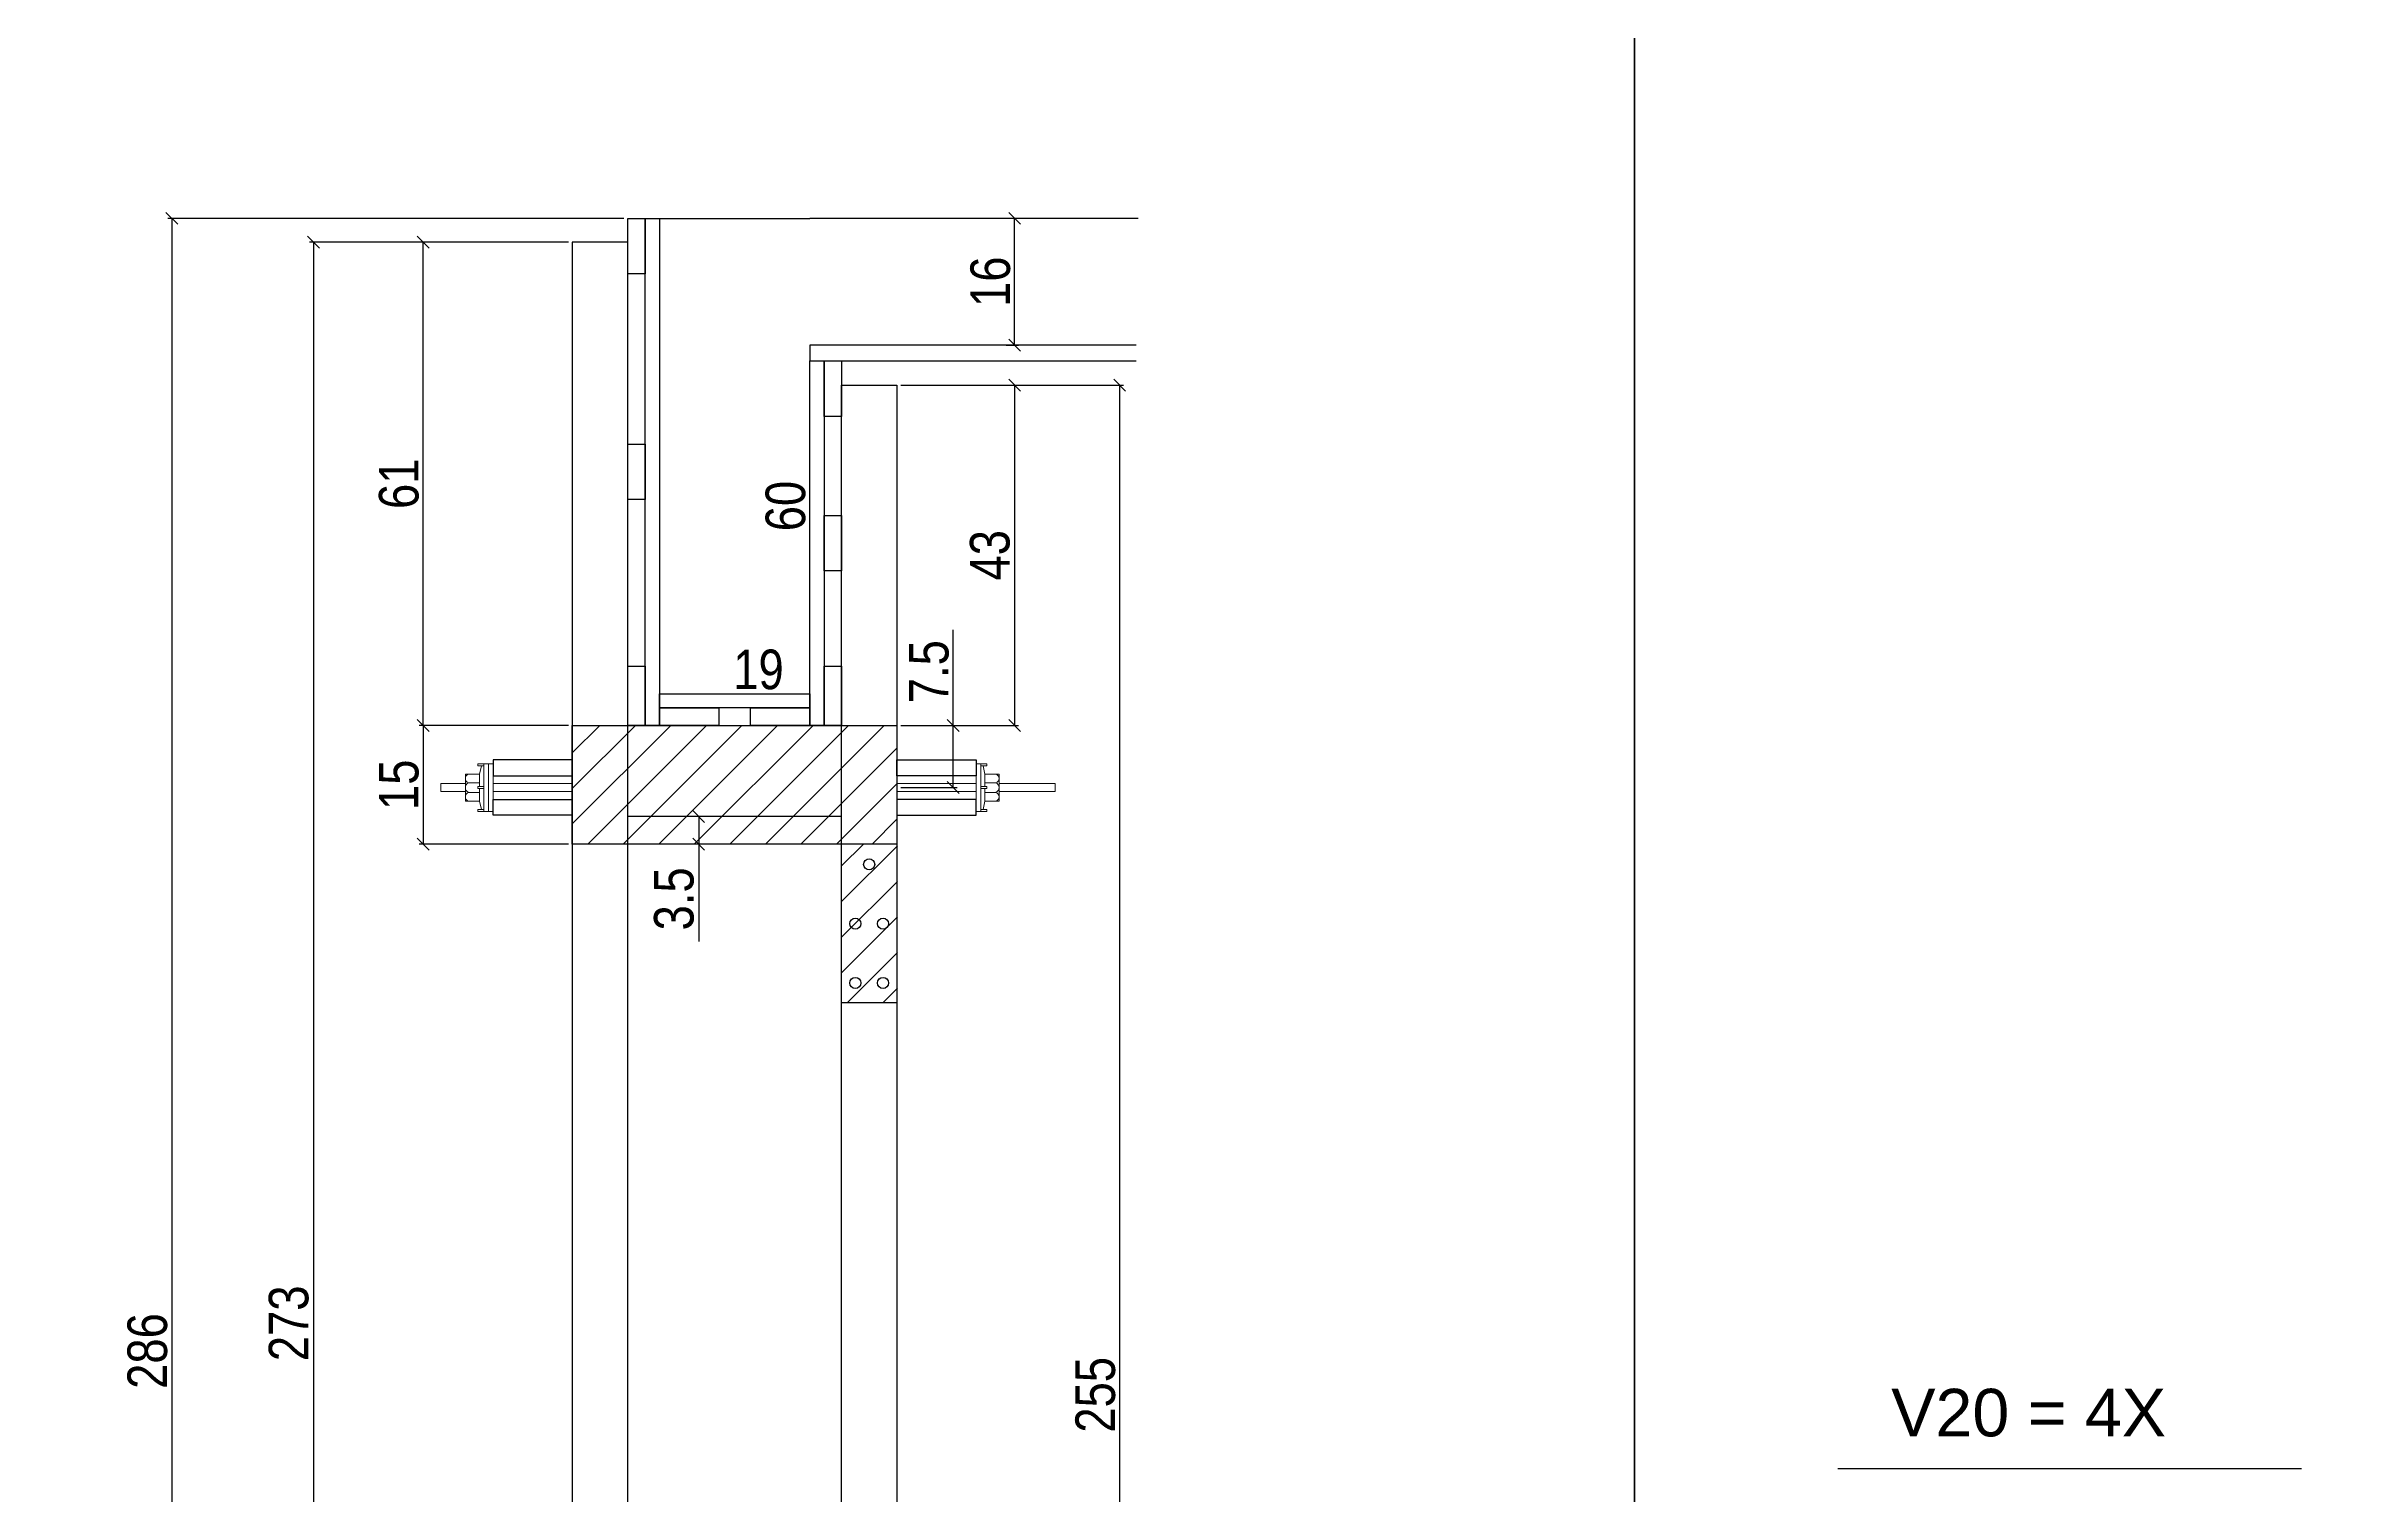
# Model space of a CAD drawing. Extents: x 15230 to 29563, y 3128 to 7338.
# Drawn here: x 26356 to 26937, y 4947 to 5313 of the extents above; entities that cross this region are included whole.
import ezdxf

# ---------------------------------------------------------------- set-up
doc = ezdxf.new("R2010")
doc.units = 0
doc.layers.add('BARRA_ANCORAGEM', color=1, linetype='Continuous', lineweight=15)
for name, color, linetype in [('COTA', 241, 'Continuous'), ('TIRAS REESCORAMENTO', 252, 'Continuous'), ('VIGAS', 3, 'Continuous')]:
    doc.layers.add(name, color=color, linetype=linetype)
doc.styles.add('COTA TECNICA 2X', font='techl___.ttf', dxfattribs={"height": 10})
doc.styles.add('R80-50', font='arial.ttf', dxfattribs={"height": 10})
doc.dimstyles.new('SECAO', dxfattribs={"dimscale": 0.333333, "dimtxt": 5, "dimasz": 9, "dimexe": 3, "dimexo": 3, "dimgap": 3, "dimtad": 1, "dimdec": 1, "dimlfac": 0.5, "dimzin": 12, "dimdsep": 46, "dimtxsty": 'COTA TECNICA 2X', "dimblk1": 'OBLIQUE', "dimblk2": 'OBLIQUE', "dimsah": 1, "dimcen": 0.9, "dimclrd": 4, "dimclre": 4, "dimclrt": 240, "dimadec": 1, "dimazin": 3, "dimtfac": 1, "dimtdec": 1, "dimtmove": 0, "dimatfit": 3, "dimfxl": 1, "dimtolj": 1, "dimtzin": 12, "dimarcsym": 0})

# ---------------------------------------------------------------- blocks, each defined once
blk = doc.blocks.new('_Oblique')
at = {"color": 0, "linetype": 'ByBlock', "lineweight": -2}
blk.add_line((-0.5, -0.5), (0.5, 0.5), dxfattribs=at)
blk = doc.blocks.new('*D389')
at = {"layer": 'COTA', "color": 4, "lineweight": -2, "transparency": 16777216}
for p, q in [((26488.37, 5263.38), (26422.96, 5263.38)), ((26423.96, 5263.38), (26423.96, 4717.28)), ((26488.37, 4717.28), (26422.96, 4717.28))]:
    blk.add_line(p, q, dxfattribs=at)
at = {"layer": 'DEFPOINTS', "color": 0, "transparency": 16777216}
for p in [(26489.37, 5263.38), (26423.96, 4717.28), (26489.37, 4717.28)]:
    blk.add_point(p, dxfattribs=at)
at = {"layer": 'COTA', "color": 4, "lineweight": -2, "transparency": 16777216, "xscale": 3, "yscale": 3, "zscale": 3}
for p, rotation in [((26423.96, 5263.38), 90), ((26423.96, 4717.28), 270)]:
    blk.add_blockref('_Oblique', p, dxfattribs=dict(at, rotation=rotation))
at = {"layer": 'COTA', "color": 240, "transparency": 16777216, "insert": (26417.74, 4990.33), "char_height": 10, "attachment_point": 5, "rotation": 90, "style": 'COTA TECNICA 2X'}
blk.add_mtext('\\A1;273', dxfattribs=at)
blk = doc.blocks.new('*D395')
at = {"layer": 'COTA', "color": 4, "lineweight": -2, "transparency": 16777216}
for p, q in [((26488.37, 5263.38), (26450.67, 5263.38)), ((26451.67, 5141.33), (26451.67, 5263.38)), ((26488.37, 5141.33), (26450.67, 5141.33))]:
    blk.add_line(p, q, dxfattribs=at)
at = {"layer": 'DEFPOINTS', "color": 0, "transparency": 16777216}
for p in [(26451.67, 5263.38), (26489.37, 5263.38), (26489.37, 5141.33)]:
    blk.add_point(p, dxfattribs=at)
at = {"layer": 'COTA', "color": 4, "lineweight": -2, "transparency": 16777216, "xscale": 3, "yscale": 3, "zscale": 3}
for p, rotation in [((26451.67, 5263.38), 90), ((26451.67, 5141.33), 270)]:
    blk.add_blockref('_Oblique', p, dxfattribs=dict(at, rotation=rotation))
at = {"layer": 'COTA', "color": 240, "transparency": 16777216, "insert": (26445.57, 5202.35), "char_height": 10, "attachment_point": 5, "rotation": 90, "style": 'COTA TECNICA 2X'}
blk.add_mtext('\\A1;61', dxfattribs=at)
blk = doc.blocks.new('*D396')
at = {"layer": 'COTA', "color": 4, "lineweight": -2, "transparency": 16777216}
for p, q in [((26572.37, 5227.25), (26602.12, 5227.25)), ((26601.12, 5227.25), (26601.12, 5141.33)), ((26572.37, 5141.33), (26602.12, 5141.33))]:
    blk.add_line(p, q, dxfattribs=at)
at = {"layer": 'DEFPOINTS', "color": 0, "transparency": 16777216}
for p in [(26571.37, 5227.25), (26571.37, 5141.33), (26601.12, 5141.33)]:
    blk.add_point(p, dxfattribs=at)
at = {"layer": 'COTA', "color": 4, "lineweight": -2, "transparency": 16777216, "xscale": 3, "yscale": 3, "zscale": 3}
for p, rotation in [((26601.12, 5227.25), 90), ((26601.12, 5141.33), 270)]:
    blk.add_blockref('_Oblique', p, dxfattribs=dict(at, rotation=rotation))
at = {"layer": 'COTA', "color": 240, "transparency": 16777216, "insert": (26594.9, 5184.29), "char_height": 10, "attachment_point": 5, "rotation": 90, "style": 'COTA TECNICA 2X'}
blk.add_mtext('\\A1;43', dxfattribs=at)
blk = doc.blocks.new('*D397')
at = {"layer": 'COTA', "color": 4, "lineweight": -2, "transparency": 16777216}
for p, q in [((26502.37, 5269.38), (26387.17, 5269.38)), ((26388.17, 5269.38), (26388.17, 4697.28)), ((26488.37, 4697.28), (26387.17, 4697.28))]:
    blk.add_line(p, q, dxfattribs=at)
at = {"layer": 'DEFPOINTS', "color": 0, "transparency": 16777216}
for p in [(26503.37, 5269.38), (26388.17, 4697.28), (26489.37, 4697.28)]:
    blk.add_point(p, dxfattribs=at)
at = {"layer": 'COTA', "color": 4, "lineweight": -2, "transparency": 16777216, "xscale": 3, "yscale": 3, "zscale": 3}
for p, rotation in [((26388.17, 5269.38), 90), ((26388.17, 4697.28), 270)]:
    blk.add_blockref('_Oblique', p, dxfattribs=dict(at, rotation=rotation))
at = {"layer": 'COTA', "color": 240, "transparency": 16777216, "insert": (26382.04, 4983.33), "char_height": 10, "attachment_point": 5, "rotation": 90, "style": 'COTA TECNICA 2X'}
blk.add_mtext('\\A1;286', dxfattribs=at)
blk = doc.blocks.new('*D399')
at = {"layer": 'DEFPOINTS', "color": 0, "transparency": 16777216}
for p in [(26536.41, 5269.38), (26549.37, 5269.38), (26536.41, 5149.33)]:
    blk.add_point(p, dxfattribs=at)
at = {"layer": 'COTA', "color": 240, "transparency": 16777216, "insert": (26543.27, 5196.73), "char_height": 10, "attachment_point": 5, "rotation": 90, "style": 'COTA TECNICA 2X'}
blk.add_mtext('\\A1;60', dxfattribs=at)
blk = doc.blocks.new('*D400')
at = {"layer": 'DEFPOINTS', "color": 0, "transparency": 16777216}
for p in [(26511.37, 5149.33), (26549.37, 5149.33), (26549.37, 5149.33)]:
    blk.add_point(p, dxfattribs=at)
at = {"layer": 'COTA', "color": 240, "transparency": 16777216, "insert": (26536.41, 5155.41), "char_height": 10, "attachment_point": 5, "style": 'COTA TECNICA 2X'}
blk.add_mtext('\\A1;19', dxfattribs=at)
blk = doc.blocks.new('*D402')
at = {"layer": 'COTA', "color": 4, "lineweight": -2, "transparency": 16777216}
for p, q in [((26601.12, 5237.38), (26601.12, 5269.38)), ((26602.12, 5269.38), (26602.12, 5269.38)), ((26598.97, 5237.38), (26602.12, 5237.38))]:
    blk.add_line(p, q, dxfattribs=at)
at = {"layer": 'DEFPOINTS', "color": 0, "transparency": 16777216}
for p in [(26601.12, 5269.38), (26601.12, 5269.38), (26597.97, 5237.38)]:
    blk.add_point(p, dxfattribs=at)
at = {"layer": 'COTA', "color": 4, "lineweight": -2, "transparency": 16777216, "xscale": 3, "yscale": 3, "zscale": 3}
for p, rotation in [((26601.12, 5269.38), 90), ((26601.12, 5237.38), 270)]:
    blk.add_blockref('_Oblique', p, dxfattribs=dict(at, rotation=rotation))
at = {"layer": 'COTA', "color": 240, "transparency": 16777216, "insert": (26595.02, 5253.38), "char_height": 10, "attachment_point": 5, "rotation": 90, "style": 'COTA TECNICA 2X'}
blk.add_mtext('\\A1;16', dxfattribs=at)
blk = doc.blocks.new('*D403')
at = {"layer": 'COTA', "color": 4, "lineweight": -2, "transparency": 16777216}
for p, q in [((26573.37, 5227.25), (26628.66, 5227.25)), ((26627.66, 5227.25), (26627.66, 4717.28)), ((26573.37, 4717.28), (26628.66, 4717.28))]:
    blk.add_line(p, q, dxfattribs=at)
at = {"layer": 'DEFPOINTS', "color": 0, "transparency": 16777216}
for p in [(26572.37, 5227.25), (26572.37, 4717.28), (26627.66, 4717.28)]:
    blk.add_point(p, dxfattribs=at)
at = {"layer": 'COTA', "color": 4, "lineweight": -2, "transparency": 16777216, "xscale": 3, "yscale": 3, "zscale": 3}
for p, rotation in [((26627.66, 5227.25), 90), ((26627.66, 4717.28), 270)]:
    blk.add_blockref('_Oblique', p, dxfattribs=dict(at, rotation=rotation))
at = {"layer": 'COTA', "color": 240, "transparency": 16777216, "insert": (26621.55, 4972.27), "char_height": 10, "attachment_point": 5, "rotation": 90, "style": 'COTA TECNICA 2X'}
blk.add_mtext('\\A1;255', dxfattribs=at)
blk = doc.blocks.new('*D405')
at = {"layer": 'COTA', "color": 4, "lineweight": -2, "transparency": 16777216}
for p, q in [((26488.37, 5141.33), (26450.67, 5141.33)), ((26451.67, 5141.33), (26451.67, 5111.33)), ((26488.37, 5111.33), (26450.67, 5111.33))]:
    blk.add_line(p, q, dxfattribs=at)
at = {"layer": 'DEFPOINTS', "color": 0, "transparency": 16777216}
for p in [(26489.37, 5141.33), (26451.67, 5111.33), (26489.37, 5111.33)]:
    blk.add_point(p, dxfattribs=at)
at = {"layer": 'COTA', "color": 4, "lineweight": -2, "transparency": 16777216, "xscale": 3, "yscale": 3, "zscale": 3}
for p, rotation in [((26451.67, 5141.33), 90), ((26451.67, 5111.33), 270)]:
    blk.add_blockref('_Oblique', p, dxfattribs=dict(at, rotation=rotation))
at = {"layer": 'COTA', "color": 240, "transparency": 16777216, "insert": (26445.56, 5126.33), "char_height": 10, "attachment_point": 5, "rotation": 90, "style": 'COTA TECNICA 2X'}
blk.add_mtext('\\A1;15', dxfattribs=at)
blk = doc.blocks.new('A$C51C4441F')
at = {"layer": 'BARRA_ANCORAGEM'}
for p, q in [((-2.25, 3.4), (-5.81, 3.39)), ((-5.81, 3.39), (-5.81, -3.39)), ((-2.25, 1.2), (-5.02, 1.2)), ((-2.25, 3.4), (-1.79, 5.5)), ((-2.25, 3.4), (-2.25, 3.4)), ((-2.25, 3.4), (-2.25, 0.25)), ((-2.25, -3.4), (-5.81, -3.39)), ((-2.25, -1.2), (-5.02, -1.2)), ((-2.25, -0.25), (-2.25, -3.4)), ((-2.25, -3.4), (-1.79, -5.5))]:
    blk.add_line(p, q, dxfattribs=at)
for points in [[(-2.7, 6), (-1.2, 6), (-1.2, 5.5), (-2.7, 5.5)], [(-1.2, -6), (0, -6), (0, 6), (-1.2, 6)], [(-2.7, 0.25), (-1.2, 0.25), (-1.2, -0.25), (-2.7, -0.25)], [(-2.7, -6), (-1.2, -6), (-1.2, -5.5), (-2.7, -5.5)]]:
    blk.add_lwpolyline(points, close=True, dxfattribs=at)
for centre, radius, start, end in [((-4.66, 2.3), 1.15, 107.78452, 252.2718), ((-4.52, 0), 1.3, 112.64802, 247.40829), ((-4.66, -2.3), 1.15, 107.78452, 252.2718)]:
    blk.add_arc(centre, radius, start, end, dxfattribs=at)
blk = doc.blocks.new('*D406')
at = {"layer": 'COTA', "color": 4, "lineweight": -2, "transparency": 16777216}
for p, q in [((26585.59, 5141.33), (26585.59, 5165.48)), ((26572.37, 5141.33), (26586.59, 5141.33)), ((26585.59, 5125.62), (26585.59, 5141.33)), ((26572.37, 5125.62), (26586.59, 5125.62))]:
    blk.add_line(p, q, dxfattribs=at)
at = {"layer": 'DEFPOINTS', "color": 0, "transparency": 16777216}
for p in [(26571.37, 5141.33), (26585.59, 5141.33), (26571.37, 5125.62)]:
    blk.add_point(p, dxfattribs=at)
at = {"layer": 'COTA', "color": 4, "lineweight": -2, "transparency": 16777216, "xscale": 3, "yscale": 3, "zscale": 3}
for p, rotation in [((26585.59, 5141.33), 90), ((26585.59, 5125.62), 270)]:
    blk.add_blockref('_Oblique', p, dxfattribs=dict(at, rotation=rotation))
at = {"layer": 'COTA', "color": 240, "transparency": 16777216, "insert": (26579.48, 5154.9), "char_height": 10, "attachment_point": 5, "rotation": 90, "style": 'COTA TECNICA 2X'}
blk.add_mtext('\\A1;7.5', dxfattribs=at)
blk = doc.blocks.new('*D407')
at = {"layer": 'COTA', "color": 4, "lineweight": -2, "transparency": 16777216}
for p, q in [((26529.37, 5118.33), (26520.29, 5118.33)), ((26521.29, 5118.33), (26521.29, 5111.33)), ((26529.37, 5111.33), (26520.29, 5111.33)), ((26521.29, 5111.33), (26521.29, 5086.72))]:
    blk.add_line(p, q, dxfattribs=at)
at = {"layer": 'DEFPOINTS', "color": 0, "transparency": 16777216}
for p in [(26530.37, 5118.33), (26521.29, 5111.33), (26530.37, 5111.33)]:
    blk.add_point(p, dxfattribs=at)
at = {"layer": 'COTA', "color": 4, "lineweight": -2, "transparency": 16777216, "xscale": 3, "yscale": 3, "zscale": 3}
for p, rotation in [((26521.29, 5118.33), 90), ((26521.29, 5111.33), 270)]:
    blk.add_blockref('_Oblique', p, dxfattribs=dict(at, rotation=rotation))
at = {"layer": 'COTA', "color": 240, "transparency": 16777216, "insert": (26515.07, 5097.52), "char_height": 10, "attachment_point": 5, "rotation": 90, "style": 'COTA TECNICA 2X'}
blk.add_mtext('\\A1;3.5', dxfattribs=at)

msp = doc.modelspace()

# ---------------------------------------------------------------- hatches: boundary and pattern name
at = {"layer": 'COTA'}
h = msp.add_hatch(dxfattribs=at)
h.set_pattern_fill('ANSI31', color=256, scale=2, style=0)
h.set_pattern_definition([(45, (1874.418, -208155.741), (-4.49012806, 4.49012806), [])])
h.paths.add_polyline_path([(26571.37, 5111.33), (26571.37, 5141.33), (26489.37, 5141.33), (26489.37, 5111.33)])
h = msp.add_hatch(dxfattribs=at)
h.set_pattern_fill('ANSI31', color=256, scale=2, style=0)
h.set_pattern_definition([(45, (2897.6414, -193148.082), (-4.49012806, 4.49012806), [])])
h.paths.add_polyline_path([(26557.49, 5071.3), (26571.49, 5071.3), (26571.49, 5111.24), (26557.49, 5111.24)])

# ---------------------------------------------------------------- linework, layer by layer
at = {"linetype": 'Continuous'}
for p, q in [((26489.37, 5111.33), (26489.37, 5141.33)), ((26489.37, 5141.33), (26571.37, 5141.33)), ((26571.37, 5141.33), (26571.37, 5111.33)), ((26557.37, 5118.33), (26503.37, 5118.33)), ((26571.37, 5111.33), (26489.37, 5111.33))]:
    msp.add_line(p, q, dxfattribs=at)
msp.add_line((26571.37, 5071.3), (26557.37, 5071.3))
msp.add_lwpolyline([(26489.37, 4717.28), (26503.37, 4717.28), (26503.37, 5263.38), (26489.37, 5263.38)], close=True, dxfattribs=at)
msp.add_lwpolyline([(26557.37, 5118.33), (26557.37, 5227.25), (26571.37, 5227.25), (26571.37, 4717.28), (26557.37, 4717.28), (26557.37, 5118.33)], dxfattribs=at)
for centre in [(26564.37, 5106.24), (26560.87, 5091.27), (26567.87, 5091.27), (26560.87, 5076.3), (26567.87, 5076.3)]:
    msp.add_circle(centre, 1.4)
at = {"layer": 'BARRA_ANCORAGEM'}
for points in [[(26468.17, 5131.62), (26469.37, 5131.62), (26469.37, 5119.62), (26468.17, 5119.62)], [(26592.57, 5131.62), (26591.37, 5131.62), (26591.37, 5119.62), (26592.57, 5119.62)], [(26456.17, 5124.62), (26462.35, 5124.62), (26462.35, 5126.62), (26456.17, 5126.62)], [(26469.37, 5124.62), (26489.37, 5124.62), (26489.37, 5126.62), (26469.37, 5126.62)], [(26591.37, 5124.62), (26571.37, 5124.62), (26571.37, 5126.62), (26591.37, 5126.62)], [(26597.18, 5124.62), (26611.37, 5124.62), (26611.37, 5126.62), (26597.18, 5126.62)]]:
    msp.add_lwpolyline(points, close=True, dxfattribs=at)
at = {"layer": 'TIRAS REESCORAMENTO', "linetype": 'ByBlock'}
for p, q in [((26511.37, 5269.38), (26549.37, 5269.38)), ((26632.33, 5269.38), (26549.37, 5269.38)), ((26549.37, 5233.38), (26631.85, 5233.38))]:
    msp.add_line(p, q, dxfattribs=at)
for points in [[(26503.37, 5269.38), (26507.77, 5269.38), (26507.77, 5255.38), (26503.37, 5255.38)], [(26552.97, 5233.38), (26557.37, 5233.38), (26557.37, 5219.38), (26552.97, 5219.38)], [(26503.37, 5212.35), (26507.77, 5212.35), (26507.77, 5198.35), (26503.37, 5198.35)], [(26552.97, 5194.35), (26557.37, 5194.35), (26557.37, 5180.35), (26552.97, 5180.35)], [(26503.37, 5156.33), (26507.77, 5156.33), (26507.77, 5141.33), (26503.37, 5141.33)], [(26552.97, 5156.33), (26557.37, 5156.33), (26557.37, 5141.33), (26552.97, 5141.33)], [(26549.37, 5145.73), (26511.37, 5145.73), (26511.37, 5149.33), (26549.37, 5149.33)], [(26526.37, 5145.73), (26526.37, 5141.33), (26511.37, 5141.33), (26511.37, 5145.73)], [(26549.37, 5145.73), (26549.37, 5141.33), (26534.37, 5141.33), (26534.37, 5145.73)], [(26469.37, 5128.62), (26489.37, 5128.62), (26489.37, 5132.62), (26469.37, 5132.62)], [(26591.37, 5128.62), (26571.37, 5128.62), (26571.37, 5132.62), (26591.37, 5132.62)], [(26469.37, 5122.62), (26489.37, 5122.62), (26489.37, 5118.62), (26469.37, 5118.62)], [(26591.37, 5122.62), (26571.37, 5122.62), (26571.37, 5118.62), (26591.37, 5118.62)]]:
    msp.add_lwpolyline(points, close=True, dxfattribs=at)
for points in [[(26511.37, 5141.33), (26507.77, 5141.33), (26507.77, 5269.38), (26511.37, 5269.38), (26511.37, 5141.33)], [(26631.85, 5237.38), (26549.37, 5237.38), (26549.37, 5233.38), (26631.85, 5233.38)], [(26552.97, 5141.33), (26549.37, 5141.33), (26549.37, 5233.38), (26552.97, 5233.38), (26552.97, 5141.33)]]:
    msp.add_lwpolyline(points, dxfattribs=at)
at = {"layer": 'VIGAS', "color": 7}
msp.add_line((26809.11, 4953.62), (26926.26, 4953.62), dxfattribs=at)
at = {"layer": 'VIGAS'}
for points in [[(26757.7, 4522.67), (26133.42, 4522.67), (26133.42, 5487.46), (26757.7, 5487.46)], [(27381.98, 4522.67), (26757.7, 4522.67), (26757.7, 5487.46), (27381.98, 5487.46)]]:
    msp.add_lwpolyline(points, close=True, dxfattribs=at)

# ---------------------------------------------------------------- block references
at = {"layer": 'BARRA_ANCORAGEM', "xscale": -1, "rotation": 180}
msp.add_blockref('A$C51C4441F', (26468.17, 5125.62), dxfattribs=at)
at = {"layer": 'BARRA_ANCORAGEM', "xscale": -1}
msp.add_blockref('A$C51C4441F', (26591.37, 5125.62), dxfattribs=at)

# ---------------------------------------------------------------- texts
at = {"layer": 'VIGAS', "color": 7, "style": 'R80-50'}
msp.add_text('V20 = 4X', height=12, dxfattribs=at).set_placement((26822.61, 4961.78))

# ---------------------------------------------------------------- dimensions: what is measured, and where the dimension line sits
at = {"layer": 'COTA', "color": 3}
for base, p1, p2, picture, middle in [((26388.1677, 4697.2835), (26503.3685, 5269.3766), (26489.3685, 4697.2835), '*D397', (26382.0434, 4983.3301)), ((26601.12, 5269.38), (26597.97, 5237.38), (26601.12, 5269.38), '*D402', (26595.02, 5253.38)), ((26423.9616, 4717.2835), (26489.3685, 5263.3766), (26489.3685, 4717.2835), '*D389', (26417.7423, 4990.3301)), ((26451.67, 5263.38), (26489.37, 5141.33), (26489.37, 5263.38), '*D395', (26445.57, 5202.35)), ((26601.12, 5141.33), (26571.37, 5227.25), (26571.37, 5141.33), '*D396', (26594.9, 5184.29)), ((26627.66, 4717.28), (26572.37, 5227.25), (26572.37, 4717.28), '*D403', (26621.55, 4972.27)), ((26451.67, 5111.33), (26489.37, 5141.33), (26489.37, 5111.33), '*D405', (26445.56, 5126.33)), ((26521.29, 5111.33), (26530.37, 5118.33), (26530.37, 5111.33), '*D407', (26515.07, 5097.52))]:
    dim = msp.add_linear_dim(base=base, p1=p1, p2=p2, angle=90, dimstyle='SECAO', dxfattribs=at)
    dim.commit()
    dim.dimension.update_dxf_attribs({"geometry": picture, "text_midpoint": middle})
dim = msp.add_linear_dim(base=(26549.37, 5269.38), p1=(26536.41, 5149.33), p2=(26536.41, 5269.38), angle=90, dimstyle='SECAO', override={"dimse1": 1, "dimse2": 1, "dimsd1": 1, "dimsd2": 1}, dxfattribs=at)
dim.commit()
dim.dimension.update_dxf_attribs({"geometry": '*D399', "text_midpoint": (26549.37, 5196.73), "dimtype": 160})
dim = msp.add_linear_dim(base=(26585.59, 5141.33), p1=(26571.37, 5125.62), p2=(26571.37, 5141.33), angle=90, text='7.5', dimstyle='SECAO', dxfattribs=at)
dim.commit()
dim.dimension.update_dxf_attribs({"geometry": '*D406', "text_midpoint": (26579.48, 5154.9)})
dim = msp.add_linear_dim(base=(26549.37, 5149.33), p1=(26511.37, 5149.33), p2=(26549.37, 5149.33), dimstyle='SECAO', override={"dimse1": 1, "dimse2": 1, "dimsd1": 1, "dimsd2": 1}, dxfattribs=at)
dim.commit()
dim.dimension.update_dxf_attribs({"geometry": '*D400', "text_midpoint": (26536.41, 5149.33), "dimtype": 160})

doc.saveas('drawing.dxf')
